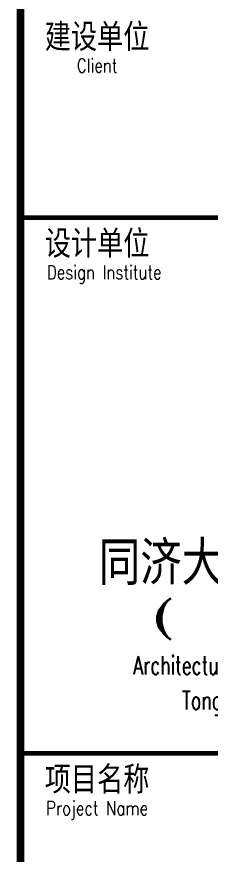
# Model space of a CAD drawing. Extents: x 913510 to 997610, y -270398 to 254224.
# Drawn here: x 988560 to 991089, y 146101 to 157040 of the extents above; entities that cross this region are included whole.
import ezdxf
from ezdxf.enums import TextEntityAlignment as Align

# ---------------------------------------------------------------- set-up
doc = ezdxf.new("R2010")
doc.units = 0
doc.header["$LTSCALE"] = 1000
doc.header["$MEASUREMENT"] = 0
doc.layers.add('图框', color=139, linetype='Continuous')
doc.styles.add('TKZ1_tjhts.shx', font='tjromant.shx', dxfattribs={"bigfont": 'tjhts.shx'})
doc.styles.add('TKZ2_tjkts.shx', font='tjromant.shx', dxfattribs={"bigfont": 'tjkts.shx'})

# ---------------------------------------------------------------- blocks, each defined once
blk = doc.blocks.new('TJAD_TK_LOGO')
at = {"layer": '图框', "style": 'TKZ1_tjhts.shx'}
blk.add_text('同济大学建筑设计研究院', height=0.258835, dxfattribs=at).set_placement((0.6, -0.4754), align=Align.MIDDLE_CENTER)
at = {"layer": '图框', "style": 'TKZ1_tjhts.shx', "width": 1.7}
blk.add_text('(  )', height=0.15893, dxfattribs=at).set_placement((-0.44, -0.8747))
at = {"layer": '图框', "style": 'TKZ1_tjhts.shx', "width": 0.7}
for s, p in [('Architectural Design & Research Institute of', (0.6, -1.0814)), ('Tongji University (Group) Co.,Ltd.', (0.6, -1.2887))]:
    blk.add_text(s, height=0.108983, dxfattribs=at).set_placement(p, align=Align.MIDDLE_CENTER)

msp = doc.modelspace()

# ---------------------------------------------------------------- linework, layer by layer
at = {"color": 0, "const_width": 100}
msp.add_lwpolyline([(988610, 174417), (988610, 117017)], dxfattribs=at)
at = {"layer": '图框', "color": 0, "const_width": 60}
for points in [[(988610, 154417), (996610, 154417)], [(988610, 147417), (996610, 147417)]]:
    msp.add_lwpolyline(points, dxfattribs=at)

# ---------------------------------------------------------------- block references
at = {"color": 0, "xscale": 2202.171320475964, "yscale": 2202.171320475964, "zscale": 2202.171320475958}
msp.add_blockref('TJAD_TK_LOGO', (991289, 150950), dxfattribs=at)

# ---------------------------------------------------------------- texts
at = {"color": 0, "style": 'TKZ2_tjkts.shx'}
for s, p in [('建设单位', (989610, 156772)), ('设计单位', (989610, 154072)), ('项目名称', (989610, 147072))]:
    msp.add_text(s, height=360, dxfattribs=at).set_placement(p, align=Align.MIDDLE_CENTER)
at = {"color": 0, "style": 'TKZ2_tjkts.shx', "width": 0.8}
for s, p in [('Client', (989610, 156402)), ('Design Institute', (989703, 153702)), ('Project Name', (989610, 146702))]:
    msp.add_text(s, height=180, dxfattribs=at).set_placement(p, align=Align.MIDDLE_CENTER)

doc.saveas('drawing.dxf')
